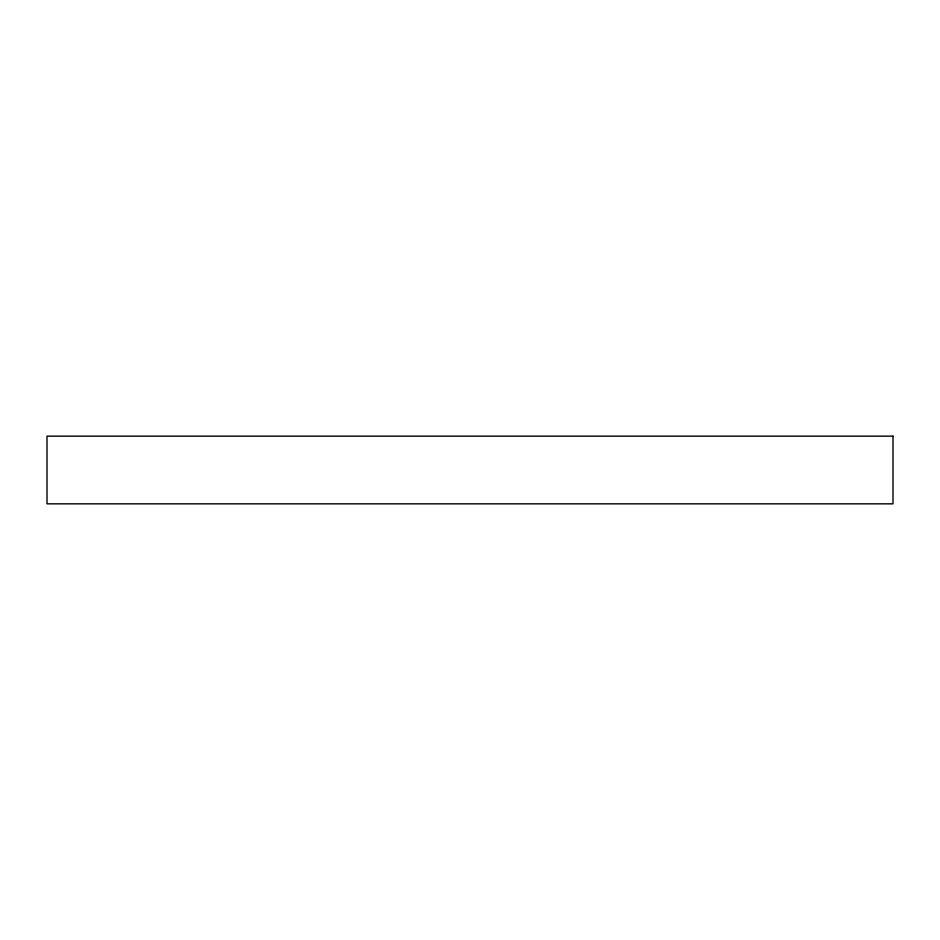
<?xml version="1.0" encoding="UTF-8"?>
<svg xmlns="http://www.w3.org/2000/svg" width="940" height="940" viewBox="0 0 940 940"><rect width="100%" height="100%" fill="white"/><g stroke="black" fill="none" stroke-linecap="round" stroke-linejoin="round"><path stroke-width="1.41" d="M893 436.16L47 436.16L47 503.84L893 503.84L893 436.16"/></g></svg>
